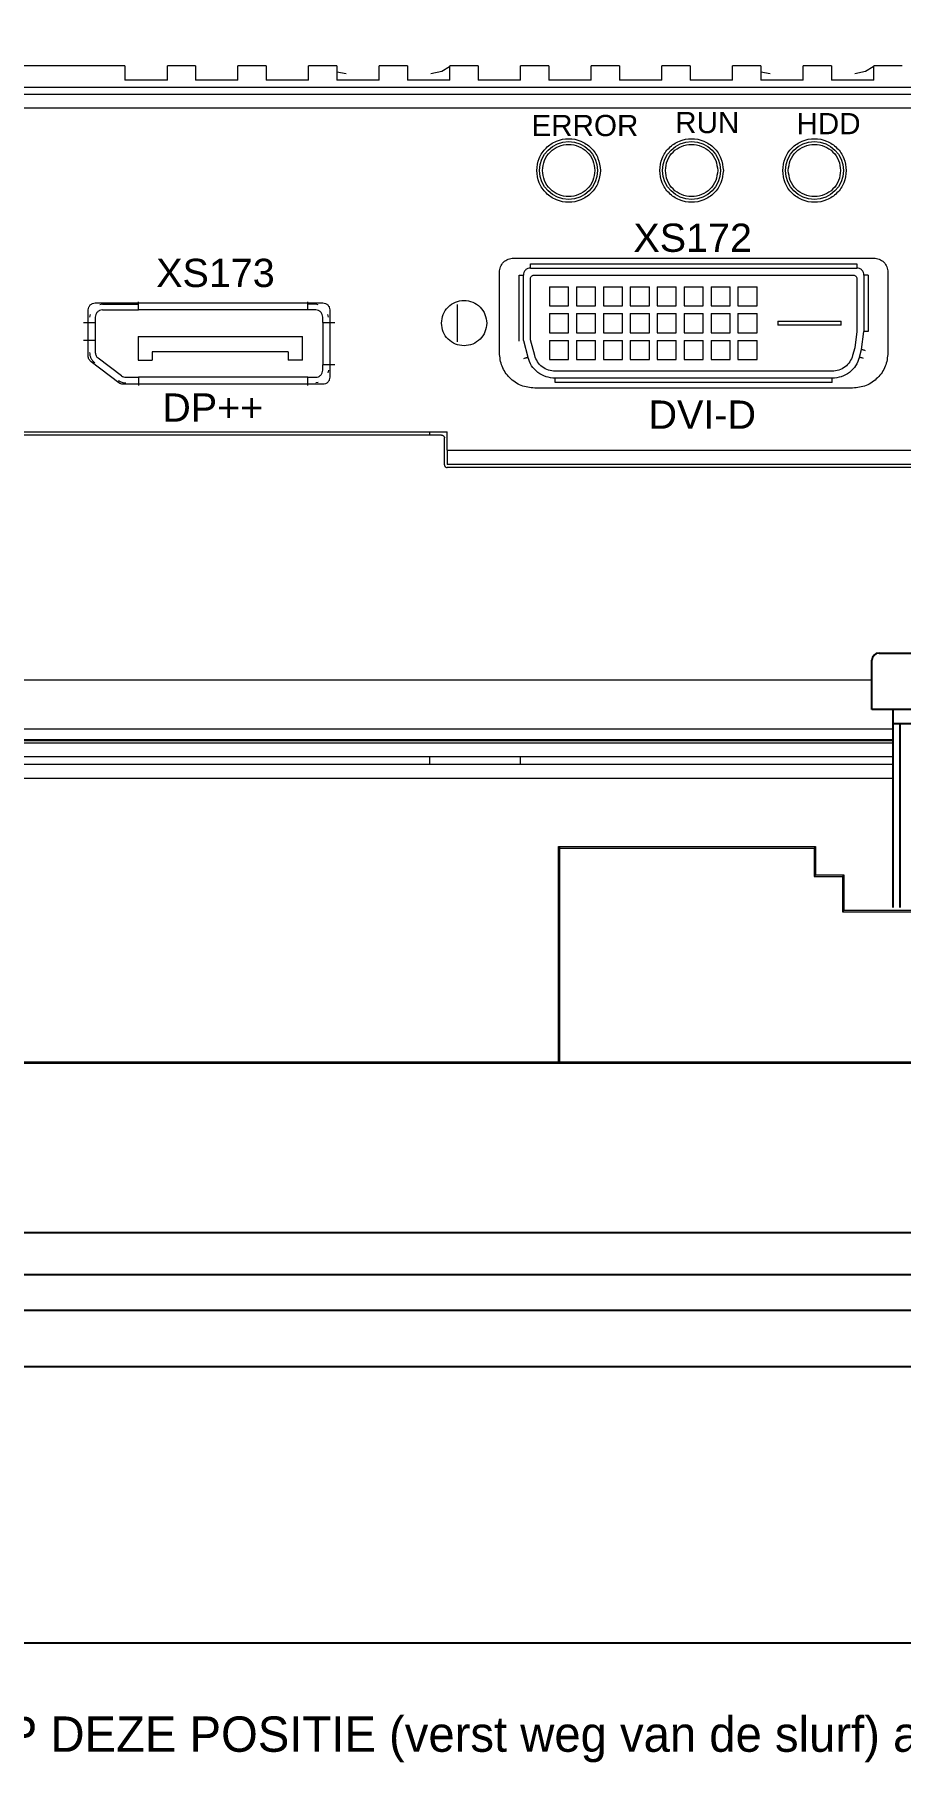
# Model space of a CAD drawing. Extents: x -2364 to 9601, y -871 to 1549.
# Drawn here: x 7291.3 to 7352.6, y -476 to -353.8 of the extents above; entities that cross this region are included whole.
import ezdxf

# ---------------------------------------------------------------- set-up
doc = ezdxf.new("R2010")
doc.units = 0
doc.layers.get('0').update_dxf_attribs({"linetype": 'CONTINUOUS'})
doc.layers.add('IPC', color=150, linetype='CONTINUOUS')

msp = doc.modelspace()

# ---------------------------------------------------------------- linework, layer by layer
at = {"color": 7, "linetype": 'Continuous'}
for p, q in [((7123.95571, -426.53932), (7468.95571, -426.53932)), ((7133.45572, -426.48932), (7483.95571, -426.48932)), ((7123.95571, -438.53932), (7583.95572, -438.53932)), ((7583.95572, -441.53932), (7123.95571, -441.53932)), ((7153.95571, -444.03932), (7553.95572, -444.03932)), ((7553.95572, -448.03932), (7153.95571, -448.03932))]:
    msp.add_line(p, q, dxfattribs=at)
msp.add_lwpolyline([(7096.43881, -278.03387), (7613.767, -278.03387), (7613.767, -467.604), (7096.43881, -467.604)], close=True)
at = {"layer": 'IPC', "color": 7, "linetype": 'Continuous', "lineweight": 15}
for p, q in [((7297.67662, -355.98932), (7286.37662, -355.98932)), ((7297.67662, -355.98932), (7297.67662, -356.98932)), ((7300.67662, -356.98932), (7297.67662, -356.98932)), ((7300.67662, -356.98932), (7300.67662, -355.98932)), ((7302.67662, -355.98932), (7300.67662, -355.98932)), ((7302.67662, -355.98932), (7302.67662, -356.98932)), ((7305.67662, -356.98932), (7302.67662, -356.98932)), ((7305.67662, -356.98932), (7305.67662, -355.98932)), ((7307.67662, -355.98932), (7305.67662, -355.98932)), ((7307.67662, -355.98932), (7307.67662, -356.98932)), ((7310.67662, -356.98932), (7307.67662, -356.98932)), ((7310.67662, -356.98932), (7310.67662, -355.98932)), ((7312.67662, -355.98932), (7310.67662, -355.98932)), ((7313.33071, -356.53932), (7312.67136, -356.42751)), ((7312.67662, -355.98932), (7312.67662, -356.98932)), ((7315.67662, -356.98932), (7312.67662, -356.98932)), ((7315.67662, -356.98932), (7315.67662, -355.98932)), ((7317.67662, -355.98932), (7315.67662, -355.98932)), ((7317.67662, -355.98932), (7317.67662, -356.98932)), ((7320.67662, -356.98932), (7317.67662, -356.98932)), ((7320.67662, -356.98932), (7320.67662, -355.98932)), ((7322.67662, -355.98932), (7320.67662, -355.98932)), ((7322.67662, -355.98932), (7322.67662, -356.98932)), ((7325.67662, -356.98932), (7322.67662, -356.98932)), ((7325.67662, -356.98932), (7325.67662, -355.98932)), ((7327.67662, -355.98932), (7325.67662, -355.98932)), ((7327.67662, -355.98932), (7327.67662, -356.98932)), ((7330.67662, -356.98932), (7327.67662, -356.98932)), ((7330.67662, -356.98932), (7330.67662, -355.98932)), ((7332.67662, -355.98932), (7330.67662, -355.98932)), ((7332.67662, -355.98932), (7332.67662, -356.98932)), ((7335.67662, -356.98932), (7332.67662, -356.98932)), ((7335.67662, -356.98932), (7335.67662, -355.98932)), ((7337.67662, -355.98932), (7335.67662, -355.98932)), ((7337.67662, -355.98932), (7337.67662, -356.98932)), ((7340.67662, -356.98932), (7337.67662, -356.98932)), ((7340.67662, -356.98932), (7340.67662, -355.98932)), ((7342.67662, -355.98932), (7340.67662, -355.98932)), ((7343.33071, -356.53932), (7342.67136, -356.42751)), ((7342.67662, -355.98932), (7342.67662, -356.98932)), ((7345.67662, -356.98932), (7342.67662, -356.98932)), ((7345.67662, -356.98932), (7345.67662, -355.98932)), ((7347.67662, -355.98932), (7345.67662, -355.98932)), ((7347.67662, -355.98932), (7347.67662, -356.98932)), ((7350.67662, -356.98932), (7347.67662, -356.98932)), ((7350.67662, -356.98932), (7350.67662, -355.98932)), ((7352.67662, -355.98932), (7350.67662, -355.98932)), ((7229.37663, -357.48932), (7477.31831, -357.48932)), ((7229.37663, -357.98932), (7477.31949, -357.98932)), ((7477.33581, -358.98932), (7230.37662, -358.98932)), ((7325.17662, -369.58932), (7350.67662, -369.58932)), ((7326.37662, -370.28932), (7326.37662, -369.98932)), ((7326.37662, -369.98932), (7349.47662, -369.98932)), ((7326.37662, -370.28932), (7349.47662, -370.28932)), ((7349.47662, -369.98932), (7349.47662, -370.28932)), ((7324.17662, -376.28932), (7324.17662, -370.58932)), ((7325.57662, -370.78932), (7325.87662, -370.78932)), ((7325.57662, -375.46882), (7325.57662, -370.78932)), ((7325.87662, -375.42932), (7325.87662, -370.78932)), ((7326.37662, -375.3635), (7326.37662, -371.03932)), ((7326.62662, -370.78932), (7349.22662, -370.78932)), ((7327.72662, -371.60932), (7329.07662, -371.60932)), ((7327.72662, -371.60932), (7327.72662, -372.95932)), ((7329.07662, -372.95932), (7329.07662, -371.60932)), ((7329.63162, -371.60932), (7330.98162, -371.60932)), ((7329.63162, -371.60932), (7329.63162, -372.95932)), ((7330.98162, -372.95932), (7330.98162, -371.60932)), ((7331.53662, -371.60932), (7332.88662, -371.60932)), ((7331.53662, -371.60932), (7331.53662, -372.95932)), ((7332.88662, -372.95932), (7332.88662, -371.60932)), ((7333.44162, -371.60932), (7334.79162, -371.60932)), ((7333.44162, -371.60932), (7333.44162, -372.95932)), ((7334.79162, -372.95932), (7334.79162, -371.60932)), ((7335.34662, -371.60932), (7336.69662, -371.60932)), ((7335.34662, -371.60932), (7335.34662, -372.95932)), ((7336.69662, -372.95932), (7336.69662, -371.60932)), ((7337.25162, -371.60932), (7338.60162, -371.60932)), ((7337.25162, -371.60932), (7337.25162, -372.95932)), ((7338.60162, -372.95932), (7338.60162, -371.60932)), ((7339.15662, -371.60932), (7340.50662, -371.60932)), ((7339.15662, -371.60932), (7339.15662, -372.95932)), ((7340.50662, -372.95932), (7340.50662, -371.60932)), ((7341.06162, -371.60932), (7342.41162, -371.60932)), ((7341.06162, -371.60932), (7341.06162, -372.95932)), ((7342.41162, -372.95932), (7342.41162, -371.60932)), ((7349.47662, -371.03932), (7349.47662, -374.77106)), ((7349.97662, -370.78932), (7349.97662, -374.77106)), ((7350.27662, -370.78932), (7349.97662, -370.78932)), ((7350.27662, -370.78932), (7350.27662, -374.77106)), ((7351.67662, -370.58932), (7351.67662, -376.28932)), ((7295.57662, -372.75932), (7311.67662, -372.75932)), ((7296.07662, -372.85932), (7295.89944, -372.89457)), ((7296.07662, -372.85932), (7298.62662, -372.85932)), ((7311.17662, -372.85932), (7310.62662, -372.85932)), ((7311.35381, -372.89457), (7311.17662, -372.85932)), ((7321.18662, -372.86179), (7321.18662, -375.51685)), ((7295.07662, -376.52148), (7295.07662, -373.25932)), ((7295.21187, -373.58214), (7295.17662, -373.75932)), ((7295.57662, -373.75932), (7295.57662, -374.13932)), ((7295.57662, -374.13932), (7295.57662, -375.42431)), ((7296.07662, -373.25932), (7298.62662, -373.25932)), ((7310.62662, -373.25932), (7298.62662, -373.25932)), ((7311.17662, -373.25932), (7310.62662, -373.25932)), ((7311.67662, -374.13932), (7311.67662, -373.75932)), ((7311.67662, -374.13932), (7311.67662, -377.13932)), ((7312.07662, -373.75932), (7312.04138, -373.58214)), ((7312.17662, -373.25932), (7312.17662, -378.01932)), ((7327.72662, -372.95932), (7329.07662, -372.95932)), ((7327.72662, -373.51432), (7329.07662, -373.51432)), ((7327.72662, -373.51432), (7327.72662, -374.86432)), ((7329.07662, -374.86432), (7329.07662, -373.51432)), ((7329.63162, -372.95932), (7330.98162, -372.95932)), ((7329.63162, -373.51432), (7330.98162, -373.51432)), ((7329.63162, -373.51432), (7329.63162, -374.86432)), ((7330.98162, -374.86432), (7330.98162, -373.51432)), ((7331.53662, -372.95932), (7332.88662, -372.95932)), ((7331.53662, -373.51432), (7332.88662, -373.51432)), ((7331.53662, -373.51432), (7331.53662, -374.86432)), ((7332.88662, -374.86432), (7332.88662, -373.51432)), ((7333.44162, -372.95932), (7334.79162, -372.95932)), ((7333.44162, -373.51432), (7334.79162, -373.51432)), ((7333.44162, -373.51432), (7333.44162, -374.86432)), ((7334.79162, -374.86432), (7334.79162, -373.51432)), ((7335.34662, -372.95932), (7336.69662, -372.95932)), ((7335.34662, -373.51432), (7336.69662, -373.51432)), ((7335.34662, -373.51432), (7335.34662, -374.86432)), ((7336.69662, -374.86432), (7336.69662, -373.51432)), ((7337.25162, -372.95932), (7338.60162, -372.95932)), ((7337.25162, -373.51432), (7338.60162, -373.51432)), ((7337.25162, -373.51432), (7337.25162, -374.86432)), ((7338.60162, -374.86432), (7338.60162, -373.51432)), ((7339.15662, -372.95932), (7340.50662, -372.95932)), ((7339.15662, -373.51432), (7340.50662, -373.51432)), ((7339.15662, -373.51432), (7339.15662, -374.86432)), ((7340.50662, -374.86432), (7340.50662, -373.51432)), ((7341.06162, -372.95932), (7342.41162, -372.95932)), ((7341.06162, -373.51432), (7342.41162, -373.51432)), ((7341.06162, -373.51432), (7341.06162, -374.86432)), ((7342.41162, -374.86432), (7342.41162, -373.51432)), ((7343.87662, -374.03932), (7348.37662, -374.03932)), ((7343.87662, -374.03932), (7343.87662, -374.33932)), ((7348.37662, -374.33932), (7348.37662, -374.03932)), ((7298.60446, -375.13932), (7298.60446, -376.81932)), ((7298.60446, -375.13932), (7310.23674, -375.13932)), ((7310.23674, -376.81932), (7310.23674, -375.13932)), ((7326.67513, -376.47755), (7326.37662, -375.3635)), ((7327.72662, -374.86432), (7329.07662, -374.86432)), ((7329.63162, -374.86432), (7330.98162, -374.86432)), ((7331.53662, -374.86432), (7332.88662, -374.86432)), ((7333.44162, -374.86432), (7334.79162, -374.86432)), ((7335.34662, -374.86432), (7336.69662, -374.86432)), ((7337.25162, -374.86432), (7338.60162, -374.86432)), ((7339.15662, -374.86432), (7340.50662, -374.86432)), ((7341.06162, -374.86432), (7342.41162, -374.86432)), ((7348.37662, -374.33932), (7343.87662, -374.33932)), ((7349.47662, -374.77106), (7349.32329, -375.93575)), ((7349.80625, -376.06515), (7349.97662, -374.77106)), ((7350.27662, -374.77106), (7349.97662, -374.77106)), ((7295.57662, -375.42431), (7295.57662, -376.26932)), ((7299.60447, -376.21932), (7299.60447, -376.81932)), ((7309.23674, -376.21932), (7299.60447, -376.21932)), ((7309.23674, -376.21932), (7309.23674, -376.81932)), ((7325.87662, -375.42932), (7326.19217, -376.60696)), ((7327.72662, -375.41932), (7329.07662, -375.41932)), ((7327.72662, -375.41932), (7327.72662, -376.76932)), ((7329.07662, -376.76932), (7329.07662, -375.41932)), ((7329.63162, -375.41932), (7330.98162, -375.41932)), ((7329.63162, -375.41932), (7329.63162, -376.76932)), ((7330.98162, -376.76932), (7330.98162, -375.41932)), ((7331.53662, -375.41932), (7332.88662, -375.41932)), ((7331.53662, -375.41932), (7331.53662, -376.76932)), ((7332.88662, -376.76932), (7332.88662, -375.41932)), ((7333.44162, -375.41932), (7334.79162, -375.41932)), ((7333.44162, -375.41932), (7333.44162, -376.76932)), ((7334.79162, -376.76932), (7334.79162, -375.41932)), ((7335.34662, -375.41932), (7336.69662, -375.41932)), ((7335.34662, -375.41932), (7335.34662, -376.76932)), ((7336.69662, -376.76932), (7336.69662, -375.41932)), ((7337.25162, -375.41932), (7338.60162, -375.41932)), ((7337.25162, -375.41932), (7337.25162, -376.76932)), ((7338.60162, -376.76932), (7338.60162, -375.41932)), ((7339.15662, -375.41932), (7340.50662, -375.41932)), ((7339.15662, -375.41932), (7339.15662, -376.76932)), ((7340.50662, -376.76932), (7340.50662, -375.41932)), ((7341.06162, -375.41932), (7342.41162, -375.41932)), ((7341.06162, -375.41932), (7341.06162, -376.76932)), ((7342.41162, -376.76932), (7342.41162, -375.41932)), ((7349.32329, -375.93575), (7349.17811, -376.47755)), ((7349.66108, -376.60696), (7349.80625, -376.06515)), ((7297.24245, -378.41724), (7295.27386, -376.91939)), ((7297.44329, -377.91932), (7295.77662, -376.66932)), ((7298.60446, -376.81932), (7299.60447, -376.81932)), ((7310.23674, -376.81932), (7309.23674, -376.81932)), ((7311.67662, -377.51932), (7311.67662, -377.13932)), ((7312.07662, -377.51932), (7312.04138, -377.69651)), ((7327.72662, -376.76932), (7329.07662, -376.76932)), ((7347.72922, -377.58932), (7328.12402, -377.58932)), ((7329.63162, -376.76932), (7330.98162, -376.76932)), ((7331.53662, -376.76932), (7332.88662, -376.76932)), ((7333.44162, -376.76932), (7334.79162, -376.76932)), ((7335.34662, -376.76932), (7336.69662, -376.76932)), ((7337.25162, -376.76932), (7338.60162, -376.76932)), ((7339.15662, -376.76932), (7340.50662, -376.76932)), ((7341.06162, -376.76932), (7342.41162, -376.76932)), ((7311.67662, -378.51932), (7297.54521, -378.51932)), ((7297.74329, -378.01932), (7298.62662, -378.01932)), ((7310.62662, -378.01932), (7298.62662, -378.01932)), ((7310.62662, -378.01932), (7311.17662, -378.01932)), ((7311.35381, -378.38408), (7311.17662, -378.41932)), ((7349.17662, -378.78932), (7326.67662, -378.78932)), ((7347.72922, -378.08932), (7328.12402, -378.08932)), ((7328.12402, -378.38932), (7328.12402, -378.08932)), ((7347.72922, -378.38932), (7328.12402, -378.38932)), ((7347.72922, -378.38932), (7347.72922, -378.08932)), ((7268.87662, -381.88932), (7320.47662, -381.88932)), ((7320.08662, -382.11434), (7269.26662, -382.11434)), ((7319.2404, -381.88932), (7319.2404, -382.11434)), ((7320.28662, -384.21358), (7320.28662, -382.31511)), ((7320.47662, -383.18932), (7320.47662, -381.88932)), ((7320.47662, -383.18932), (7478.97662, -383.18932)), ((7478.97662, -384.18932), (7320.47662, -384.18932)), ((7478.37662, -384.41435), (7320.48662, -384.41435)), ((7234.37662, -399.43575), (7350.54649, -399.43575)), ((7234.37662, -402.89459), (7352.04649, -402.89459)), ((7234.37162, -403.72662), (7352.04649, -403.72662)), ((7234.37662, -403.64489), (7352.04649, -403.64489)), ((7234.67662, -403.88932), (7352.04649, -403.88932)), ((7225.02166, -405.38932), (7352.04649, -405.38932)), ((7352.04649, -404.88932), (7234.67662, -404.88932)), ((7319.2404, -404.88932), (7319.2404, -405.38932)), ((7325.67103, -405.38932), (7325.67103, -404.88932)), ((7225.02166, -406.38932), (7352.04649, -406.38932)), ((7328.35098, -411.23459), (7346.56044, -411.23459)), ((7328.35098, -426.53932), (7328.35098, -411.23459)), ((7328.35098, -411.23459), (7328.45572, -411.33932)), ((7328.45572, -426.53932), (7328.45572, -411.33932)), ((7328.45572, -411.33932), (7346.45571, -411.33932)), ((7346.56044, -411.23459), (7346.45571, -411.33932)), ((7346.45571, -411.33932), (7346.45571, -413.33932)), ((7346.56044, -411.23459), (7346.56044, -413.23459)), ((7346.56044, -413.23459), (7346.45571, -413.33932)), ((7346.56044, -413.23459), (7348.56044, -413.23459)), ((7348.56044, -413.23459), (7348.45571, -413.33932)), ((7348.56044, -413.23459), (7348.56044, -415.73459)), ((7346.45571, -413.33932), (7348.45571, -413.33932)), ((7348.45571, -413.33932), (7348.45571, -415.83932)), ((7348.56044, -415.73459), (7348.45571, -415.83932)), ((7348.45571, -415.83932), (7361.45571, -415.83932)), ((7348.56044, -415.73459), (7361.56045, -415.73459))]:
    msp.add_line(p, q, dxfattribs=at)
at = {"layer": 'IPC', "color": 7}
for p, q in [((7350.54649, -401.53932), (7350.54649, -398.03932)), ((7351.04649, -397.53932), (7357.04649, -397.53932)), ((7357.54649, -401.53932), (7350.54649, -401.53932)), ((7352.04649, -415.53932), (7352.04649, -401.53932)), ((7356.04649, -402.53932), (7352.04649, -402.53932)), ((7352.54649, -415.53932), (7352.54649, -402.53932))]:
    msp.add_line(p, q, dxfattribs=at)
at = {"layer": 'IPC', "color": 7, "linetype": 'Continuous', "lineweight": 15, "flags": 128}
for points in [[(7320.63617, -356.0545), (7320.09608, -356.38708), (7319.33072, -356.53932)], [(7350.63617, -356.0545), (7350.09608, -356.38708), (7349.33071, -356.53932)], [(7350.09603, -376.1428), (7350.0395, -376.12765), (7349.98514, -376.11309), (7349.93504, -376.09966), (7349.89113, -376.0879), (7349.85509, -376.07824), (7349.82831, -376.07106), (7349.81182, -376.06664), (7349.80625, -376.06515)], [(7325.90239, -376.68461), (7325.95893, -376.66946), (7326.01328, -376.65489), (7326.06338, -376.64147), (7326.1073, -376.6297), (7326.14333, -376.62004), (7326.17011, -376.61287), (7326.1866, -376.60845), (7326.19217, -376.60696)], [(7349.95085, -376.68461), (7349.89432, -376.66946), (7349.83996, -376.65489), (7349.78986, -376.64147), (7349.74595, -376.6297), (7349.70991, -376.62004), (7349.68313, -376.61287), (7349.66664, -376.60845), (7349.66108, -376.60696)]]:
    msp.add_lwpolyline(points, dxfattribs=at)
at = {"layer": 'IPC', "color": 7, "linetype": 'Continuous', "lineweight": 15}
for centre in [(7329.07662, -363.38932), (7337.77662, -363.38932), (7346.47662, -363.38932)]:
    msp.add_circle(centre, 2.05, dxfattribs=at)
at = {"layer": 'IPC', "color": 7}
msp.add_arc((7351.04649, -398.03932), 0.5, 90, 180, dxfattribs=at)
at = {"layer": 'IPC', "color": 7, "linetype": 'Continuous', "lineweight": 15}
for points, knots in [([(7326.82662, -363.38932), (7326.86044, -363.09484), (7326.92809, -362.50587), (7327.4484, -361.75691), (7328.19212, -361.25647), (7329.07662, -361.08074), (7329.96112, -361.25647), (7330.70485, -361.75691), (7331.22516, -362.50587), (7331.2928, -363.09484), (7331.32662, -363.38932)], [0, 0, 0, 0, 0.124999941, 0.249999913, 0.375000033, 0.499999974, 0.624999916, 0.750000035, 0.875000007, 1, 1, 1, 1]), ([(7327.22662, -363.38932), (7327.25443, -363.14719), (7327.31005, -362.66293), (7327.73786, -362.04712), (7328.34937, -361.63565), (7329.07662, -361.49116), (7329.80388, -361.63565), (7330.41538, -362.04712), (7330.8432, -362.66292), (7330.89881, -363.14719), (7330.92662, -363.38932)], [0, 0, 0, 0, 0.125000172, 0.249999893, 0.375000062, 0.499999918, 0.62500009, 0.74999999, 0.874999891, 1, 1, 1, 1]), ([(7335.52662, -363.38932), (7335.56044, -363.09484), (7335.62809, -362.50587), (7336.1484, -361.75691), (7336.89212, -361.25647), (7337.77662, -361.08074), (7338.66112, -361.25647), (7339.40485, -361.75691), (7339.92516, -362.50587), (7339.9928, -363.09484), (7340.02662, -363.38932)], [0, 0, 0, 0, 0.124999985, 0.24999995, 0.375000061, 0.499999995, 0.624999928, 0.75000015, 0.87500004, 1, 1, 1, 1]), ([(7335.92662, -363.38932), (7335.95443, -363.14719), (7336.01005, -362.66293), (7336.43786, -362.04712), (7337.04937, -361.63565), (7337.77662, -361.49116), (7338.50388, -361.63565), (7339.11539, -362.04712), (7339.5432, -362.66293), (7339.59881, -363.14719), (7339.62662, -363.38932)], [0, 0, 0, 0, 0.125000174, 0.249999897, 0.374999933, 0.499999949, 0.624999964, 0.750000135, 0.874999858, 1, 1, 1, 1]), ([(7344.22662, -363.38932), (7344.26044, -363.09484), (7344.32809, -362.50587), (7344.8484, -361.75691), (7345.59212, -361.25647), (7346.47662, -361.08074), (7347.36112, -361.25647), (7348.10485, -361.75691), (7348.62516, -362.50587), (7348.6928, -363.09484), (7348.72662, -363.38932)], [0, 0, 0, 0, 0.124999959, 0.249999849, 0.375000016, 0.500000014, 0.624999947, 0.750000114, 0.875000041, 1, 1, 1, 1]), ([(7344.62662, -363.38932), (7344.65443, -363.14719), (7344.71005, -362.66293), (7345.13786, -362.04712), (7345.74937, -361.63565), (7346.47662, -361.49116), (7347.20388, -361.63565), (7347.81539, -362.04712), (7348.2432, -362.66292), (7348.29881, -363.14719), (7348.32662, -363.38932)], [0, 0, 0, 0, 0.125000146, 0.249999857, 0.375000015, 0.500000019, 0.625000023, 0.750000114, 0.87499987, 1, 1, 1, 1]), ([(7331.32662, -363.38932), (7331.2928, -363.68381), (7331.22516, -364.27278), (7330.70485, -365.02173), (7329.96112, -365.52217), (7329.07662, -365.6979), (7328.19212, -365.52217), (7327.4484, -365.02173), (7326.92809, -364.27278), (7326.86044, -363.68381), (7326.82662, -363.38932)], [0, 0, 0, 0, 0.1249999932, 0.2499999651, 0.3750000844, 0.5000000259, 0.6249999673, 0.7500000866, 0.8750000586, 1, 1, 1, 1]), ([(7330.92662, -363.38932), (7330.89881, -363.63145), (7330.8432, -364.11572), (7330.41538, -364.73152), (7329.80388, -365.143), (7329.07662, -365.28749), (7328.34937, -365.143), (7327.73786, -364.73152), (7327.31005, -364.11572), (7327.25443, -363.63145), (7327.22662, -363.38932)], [0, 0, 0, 0, 0.125000109, 0.25000001, 0.37499991, 0.500000082, 0.624999938, 0.750000107, 0.874999828, 1, 1, 1, 1]), ([(7340.02662, -363.38932), (7339.9928, -363.68381), (7339.92516, -364.27278), (7339.40485, -365.02173), (7338.66112, -365.52217), (7337.77662, -365.6979), (7336.89212, -365.52217), (7336.1484, -365.02173), (7335.62809, -364.27278), (7335.56044, -363.68381), (7335.52662, -363.38932)], [0, 0, 0, 0, 0.12499996, 0.24999985, 0.375000072, 0.500000005, 0.624999939, 0.75000005, 0.875000015, 1, 1, 1, 1]), ([(7339.62662, -363.38932), (7339.59881, -363.63145), (7339.5432, -364.11572), (7339.11539, -364.73152), (7338.50388, -365.143), (7337.77662, -365.28749), (7337.04937, -365.143), (7336.43786, -364.73152), (7336.01005, -364.11572), (7335.95443, -363.63145), (7335.92662, -363.38932)], [0, 0, 0, 0, 0.125000142, 0.249999865, 0.375000036, 0.500000051, 0.625000067, 0.750000103, 0.874999826, 1, 1, 1, 1]), ([(7348.72662, -363.38932), (7348.6928, -363.68381), (7348.62516, -364.27278), (7348.10485, -365.02173), (7347.36112, -365.52217), (7346.47662, -365.6979), (7345.59212, -365.52217), (7344.8484, -365.02173), (7344.32809, -364.27278), (7344.26044, -363.68381), (7344.22662, -363.38932)], [0, 0, 0, 0, 0.124999959, 0.249999886, 0.375000053, 0.499999986, 0.624999984, 0.750000151, 0.875000041, 1, 1, 1, 1]), ([(7348.32662, -363.38932), (7348.29881, -363.63145), (7348.2432, -364.11572), (7347.81539, -364.73152), (7347.20388, -365.143), (7346.47662, -365.28749), (7345.74937, -365.143), (7345.13786, -364.73152), (7344.71005, -364.11572), (7344.65443, -363.63145), (7344.62662, -363.38932)], [0, 0, 0, 0, 0.12500013, 0.249999886, 0.374999977, 0.499999981, 0.624999985, 0.750000143, 0.874999854, 1, 1, 1, 1]), ([(7324.17662, -370.58932), (7324.19165, -370.45828), (7324.22172, -370.19621), (7324.45297, -369.86567), (7324.78351, -369.63441), (7325.04559, -369.60435), (7325.17662, -369.58932)], [0, 0, 0, 0, 0.250000188, 0.499998676, 0.749999812, 1, 1, 1, 1]), ([(7326.37662, -370.28932), (7326.3111, -370.29684), (7326.18007, -370.31187), (7326.0148, -370.42749), (7325.89917, -370.59276), (7325.88414, -370.7238), (7325.87662, -370.78932)], [0, 0, 0, 0, 0.249997918, 0.499999589, 0.749999276, 1, 1, 1, 1]), ([(7349.97662, -370.78932), (7349.96911, -370.7238), (7349.95408, -370.59276), (7349.83845, -370.42749), (7349.67318, -370.31187), (7349.54214, -370.29684), (7349.47662, -370.28932)], [0, 0, 0, 0, 0.2500007181, 0.4999993369, 0.750000273, 1, 1, 1, 1]), ([(7350.67662, -369.58932), (7350.80766, -369.60435), (7351.06973, -369.63441), (7351.40028, -369.86567), (7351.63153, -370.19621), (7351.66159, -370.45828), (7351.67662, -370.58932)], [0, 0, 0, 0, 0.249999948, 0.500000723, 0.749999409, 1, 1, 1, 1]), ([(7326.37662, -371.03932), (7326.38038, -371.00656), (7326.3879, -370.94104), (7326.44571, -370.85841), (7326.52834, -370.8006), (7326.59386, -370.79308), (7326.62662, -370.78932)], [0, 0, 0, 0, 0.249996678, 0.500000504, 0.749997709, 1, 1, 1, 1]), ([(7349.22662, -370.78932), (7349.25938, -370.79308), (7349.3249, -370.8006), (7349.40754, -370.85841), (7349.46535, -370.94104), (7349.47286, -371.00656), (7349.47662, -371.03932)], [0, 0, 0, 0, 0.250002172, 0.500000746, 0.75000379, 1, 1, 1, 1]), ([(7295.07662, -373.25932), (7295.08414, -373.1938), (7295.09917, -373.06277), (7295.2148, -372.8975), (7295.38007, -372.78187), (7295.5111, -372.76684), (7295.57662, -372.75932)], [0, 0, 0, 0, 0.250000053, 0.499999534, 0.749999015, 1, 1, 1, 1]), ([(7298.62662, -373.25932), (7298.62662, -373.25613), (7298.62662, -373.24975), (7298.62662, -373.19894), (7298.62662, -373.12035), (7298.62662, -373.01476), (7298.62662, -372.88736), (7298.62662, -372.7744), (7298.62662, -372.70406), (7298.62662, -372.68431)], [0, 0, 0, 0, 0.156489225, 0.312981455, 0.469467753, 0.625957341, 0.782446588, 0.938938948, 1, 1, 1, 1]), ([(7310.62662, -373.25932), (7310.62662, -373.25613), (7310.62662, -373.24975), (7310.62662, -373.19894), (7310.62662, -373.12035), (7310.62662, -373.01476), (7310.62662, -372.88736), (7310.62662, -372.7744), (7310.62662, -372.70405), (7310.62662, -372.6843)], [0, 0, 0, 0, 0.156487465, 0.312977933, 0.46946247, 0.625950297, 0.782437784, 0.938928383, 1, 1, 1, 1]), ([(7311.67662, -372.75932), (7311.74214, -372.76684), (7311.87318, -372.78187), (7312.03845, -372.8975), (7312.15408, -373.06277), (7312.16911, -373.1938), (7312.17662, -373.25932)], [0, 0, 0, 0, 0.2500007517, 0.5, 0.7499992483, 1, 1, 1, 1]), ([(7320.07662, -374.18932), (7320.10067, -373.97991), (7320.14877, -373.56109), (7320.51877, -373.0285), (7321.04764, -372.67263), (7321.67662, -372.54766), (7322.3056, -372.67263), (7322.83447, -373.0285), (7323.20447, -373.56109), (7323.25257, -373.97991), (7323.27662, -374.18932)], [0, 0, 0, 0, 0.124999729, 0.250000218, 0.374999672, 0.499999912, 0.625000153, 0.749999917, 0.875000198, 1, 1, 1, 1]), ([(7294.73162, -374.13932), (7294.78351, -374.13932), (7294.8873, -374.13932), (7295.04357, -374.13932), (7295.19076, -374.13932), (7295.32233, -374.13932), (7295.432, -374.13932), (7295.51372, -374.13932), (7295.56665, -374.13932), (7295.5733, -374.13932), (7295.57662, -374.13932)], [0, 0, 0, 0, 0.124999999, 0.250001757, 0.375002826, 0.500000591, 0.625001663, 0.749999429, 0.875003749, 1, 1, 1, 1]), ([(7296.07662, -373.25932), (7296.0111, -373.26684), (7295.88007, -373.28187), (7295.71479, -373.39749), (7295.59917, -373.56277), (7295.58414, -373.6938), (7295.57662, -373.75932)], [0, 0, 0, 0, 0.250000422, 0.499996689, 0.749999578, 1, 1, 1, 1]), ([(7311.67662, -373.75932), (7311.66911, -373.6938), (7311.65407, -373.56277), (7311.53845, -373.39749), (7311.37318, -373.28187), (7311.24214, -373.26684), (7311.17662, -373.25932)], [0, 0, 0, 0, 0.250000093, 0.5, 0.749999907, 1, 1, 1, 1]), ([(7311.67662, -374.13932), (7311.67995, -374.13932), (7311.6866, -374.13932), (7311.73953, -374.13932), (7311.82125, -374.13932), (7311.93092, -374.13932), (7312.06249, -374.13932), (7312.20968, -374.13932), (7312.36595, -374.13932), (7312.46973, -374.13932), (7312.52162, -374.13932)], [0, 0, 0, 0, 0.124996272, 0.250000612, 0.374998398, 0.49999949, 0.624997276, 0.750001153, 0.874999981, 1, 1, 1, 1]), ([(7323.27662, -374.18932), (7323.25257, -374.39873), (7323.20447, -374.81756), (7322.83447, -375.35015), (7322.3056, -375.70601), (7321.67662, -375.83098), (7321.04764, -375.70601), (7320.51877, -375.35014), (7320.14877, -374.81756), (7320.10067, -374.39873), (7320.07662, -374.18932)], [0, 0, 0, 0, 0.124999802, 0.250000083, 0.374999847, 0.500000088, 0.625000328, 0.749999782, 0.875000271, 1, 1, 1, 1]), ([(7295.57662, -375.42431), (7295.5733, -375.42431), (7295.56665, -375.42431), (7295.51372, -375.42431), (7295.432, -375.42431), (7295.32233, -375.42431), (7295.19076, -375.42431), (7295.04357, -375.42431), (7294.8873, -375.42431), (7294.78351, -375.42431), (7294.73162, -375.42431)], [0, 0, 0, 0, 0.124996251, 0.250000571, 0.374998337, 0.499999409, 0.624997174, 0.749998243, 0.875000001, 1, 1, 1, 1]), ([(7295.27386, -376.91939), (7295.24486, -376.89414), (7295.18687, -376.84362), (7295.12518, -376.74525), (7295.08425, -376.63659), (7295.07917, -376.55985), (7295.07662, -376.52148)], [0, 0, 0, 0, 0.249996861, 0.500001354, 0.749998238, 1, 1, 1, 1]), ([(7295.17662, -376.26932), (7295.18127, -376.33891), (7295.19056, -376.47808), (7295.26532, -376.67497), (7295.37798, -376.85292), (7295.48374, -376.94385), (7295.53662, -376.98932)], [0, 0, 0, 0, 0.249998523, 0.500000481, 0.749998233, 1, 1, 1, 1]), ([(7295.57662, -376.26932), (7295.5792, -376.30798), (7295.58437, -376.3853), (7295.6259, -376.49468), (7295.68849, -376.59354), (7295.74724, -376.64406), (7295.77662, -376.66932)], [0, 0, 0, 0, 0.250002168, 0.500001789, 0.749997832, 1, 1, 1, 1]), ([(7326.67662, -378.78932), (7326.34903, -378.75174), (7325.69385, -378.67658), (7324.86748, -378.09846), (7324.28936, -377.2721), (7324.2142, -376.61691), (7324.17662, -376.28932)], [0, 0, 0, 0, 0.250000001, 0.4999996799, 0.749999624, 1, 1, 1, 1]), ([(7328.12402, -377.58932), (7327.96025, -377.57377), (7327.63271, -377.54266), (7327.1963, -377.29835), (7326.84737, -376.94004), (7326.73254, -376.63171), (7326.67513, -376.47755)], [0, 0, 0, 0, 0.249999715, 0.499999558, 0.750001401, 1, 1, 1, 1]), ([(7349.17811, -376.47755), (7349.1207, -376.63171), (7349.00588, -376.94004), (7348.65695, -377.29835), (7348.22053, -377.54266), (7347.89299, -377.57377), (7347.72922, -377.58932)], [0, 0, 0, 0, 0.249998727, 0.500000142, 0.75000007, 1, 1, 1, 1]), ([(7351.67662, -376.28932), (7351.63904, -376.61691), (7351.56389, -377.2721), (7350.98576, -378.09846), (7350.1594, -378.67658), (7349.50421, -378.75174), (7349.17662, -378.78932)], [0, 0, 0, 0, 0.250000387, 0.500000452, 0.750000003, 1, 1, 1, 1]), ([(7311.17662, -378.01932), (7311.24214, -378.01181), (7311.37318, -377.99677), (7311.53845, -377.88115), (7311.65407, -377.71588), (7311.66911, -377.58484), (7311.67662, -377.51932)], [0, 0, 0, 0, 0.250000422, 0.500003311, 0.749999578, 1, 1, 1, 1]), ([(7312.52162, -377.13932), (7312.46973, -377.13932), (7312.36595, -377.13932), (7312.20968, -377.13932), (7312.06249, -377.13932), (7311.93092, -377.13932), (7311.82125, -377.13932), (7311.73953, -377.13932), (7311.6866, -377.13932), (7311.67995, -377.13932), (7311.67662, -377.13932)], [0, 0, 0, 0, 0.125000019, 0.249998847, 0.375002724, 0.50000051, 0.625001602, 0.749999388, 0.875003728, 1, 1, 1, 1]), ([(7328.12402, -378.08932), (7327.90566, -378.06858), (7327.46894, -378.0271), (7326.88706, -377.70137), (7326.42182, -377.22361), (7326.26872, -376.81251), (7326.19217, -376.60696)], [0, 0, 0, 0, 0.249999821, 0.500000102, 0.750000207, 1, 1, 1, 1]), ([(7349.66108, -376.60696), (7349.58453, -376.81251), (7349.43143, -377.22361), (7348.96619, -377.70136), (7348.3843, -378.0271), (7347.94758, -378.06858), (7347.72922, -378.08932)], [0, 0, 0, 0, 0.249999912, 0.500000123, 0.750000134, 1, 1, 1, 1]), ([(7297.20329, -378.23932), (7297.28599, -378.29123), (7297.45138, -378.39504), (7297.64599, -378.41123), (7297.74329, -378.41932)], [0, 0, 0, 0, 0.500000327, 1, 1, 1, 1]), ([(7297.54521, -378.51932), (7297.49057, -378.51472), (7297.38127, -378.50553), (7297.28873, -378.44667), (7297.24245, -378.41724)], [0, 0, 0, 0, 0.500002298, 1, 1, 1, 1]), ([(7297.44329, -377.91932), (7297.48923, -377.94816), (7297.58112, -378.00583), (7297.68923, -378.01483), (7297.74329, -378.01932)], [0, 0, 0, 0, 0.500000589, 1, 1, 1, 1]), ([(7298.62662, -378.01932), (7298.62662, -378.02251), (7298.62662, -378.02889), (7298.62662, -378.0797), (7298.62662, -378.15829), (7298.62662, -378.26388), (7298.62662, -378.39129), (7298.62662, -378.50424), (7298.62662, -378.57459), (7298.62662, -378.59433)], [0, 0, 0, 0, 0.156488575, 0.312980564, 0.469468571, 0.625957917, 0.782446924, 0.938939042, 1, 1, 1, 1]), ([(7310.62662, -378.59433), (7310.62662, -378.57459), (7310.62662, -378.50424), (7310.62662, -378.39129), (7310.62662, -378.26388), (7310.62662, -378.15829), (7310.62662, -378.0797), (7310.62662, -378.02889), (7310.62662, -378.02251), (7310.62662, -378.01932)], [0, 0, 0, 0, 0.061060958, 0.217553076, 0.374042083, 0.530531429, 0.687019436, 0.843511425, 1, 1, 1, 1]), ([(7312.17662, -378.01932), (7312.16911, -378.08484), (7312.15408, -378.21588), (7312.03845, -378.38115), (7311.87318, -378.49678), (7311.74214, -378.51181), (7311.67662, -378.51932)], [0, 0, 0, 0, 0.250000985, 0.500000466, 0.749999947, 1, 1, 1, 1]), ([(7320.08662, -382.11434), (7320.10749, -382.11627), (7320.15274, -382.12044), (7320.20548, -382.15041), (7320.24277, -382.1873), (7320.26649, -382.22385), (7320.28328, -382.26727), (7320.28549, -382.29886), (7320.28662, -382.31511)], [0, 0, 0, 0, 0.1988365736, 0.4312215448, 0.5606494576, 0.6985922674, 0.8450439975, 1, 1, 1, 1]), ([(7320.47662, -383.18932), (7320.47662, -383.32036), (7320.47662, -383.58243), (7320.47662, -383.91298), (7320.47662, -384.14423), (7320.47662, -384.17429), (7320.47662, -384.18932)], [0, 0, 0, 0, 0.250000703, 0.500001888, 0.749999762, 1, 1, 1, 1]), ([(7320.28662, -384.21358), (7320.28776, -384.22982), (7320.28997, -384.26142), (7320.30675, -384.30484), (7320.33047, -384.34139), (7320.36776, -384.37828), (7320.42051, -384.40825), (7320.46576, -384.41242), (7320.48662, -384.41435)], [0, 0, 0, 0, 0.154968682, 0.3014199, 0.439355814, 0.568791676, 0.801175752, 1, 1, 1, 1])]:
    msp.add_open_spline(points, degree=3, knots=knots, dxfattribs=at)

# ---------------------------------------------------------------- texts
at = {"char_height": 2, "width": 20, "attachment_point": 8}
for s, insert in [('{\\fArial|b0|i0|c0|p34;XS172}', (7337.85642, -369.17455)), ('{\\fArial|b0|i0|c0|p34;XS173}', (7304.08159, -371.66359))]:
    msp.add_mtext(s, dxfattribs=dict(at, insert=insert))
at = {"insert": (7255.99741, -472.78419), "char_height": 2.5, "attachment_point": 1}
msp.add_mtext_dynamic_manual_height_columns('CAN KAART MOET OP DEZE POSITIE (verst weg van de slurf) anders conflict met de computer ( cfr Merlijn)', width=316.8698259, gutter_width=12.5, heights=[0], dxfattribs=at)
at = {"layer": 'IPC', "color": 7, "width": 20, "attachment_point": 8}
for s, insert, char_height in [('\\fArial|b0|i0|c0|p34;ERROR', (7330.22969, -360.97644), 1.5), ('\\fArial|b0|i0|c0|p34;RUN', (7338.88842, -360.76742), 1.5), ('\\fArial|b0|i0|c0|p34;HDD', (7347.4703, -360.82266), 1.5), ('{\\fArial|b0|i0|c0|p34;DP++}', (7303.89147, -381.16091), 2), ('\\fArial|b0|i0|c0|p34;DVI-D', (7338.5365, -381.66329), 2)]:
    msp.add_mtext(s, dxfattribs=dict(at, insert=insert, char_height=char_height))

doc.saveas('drawing.dxf')
